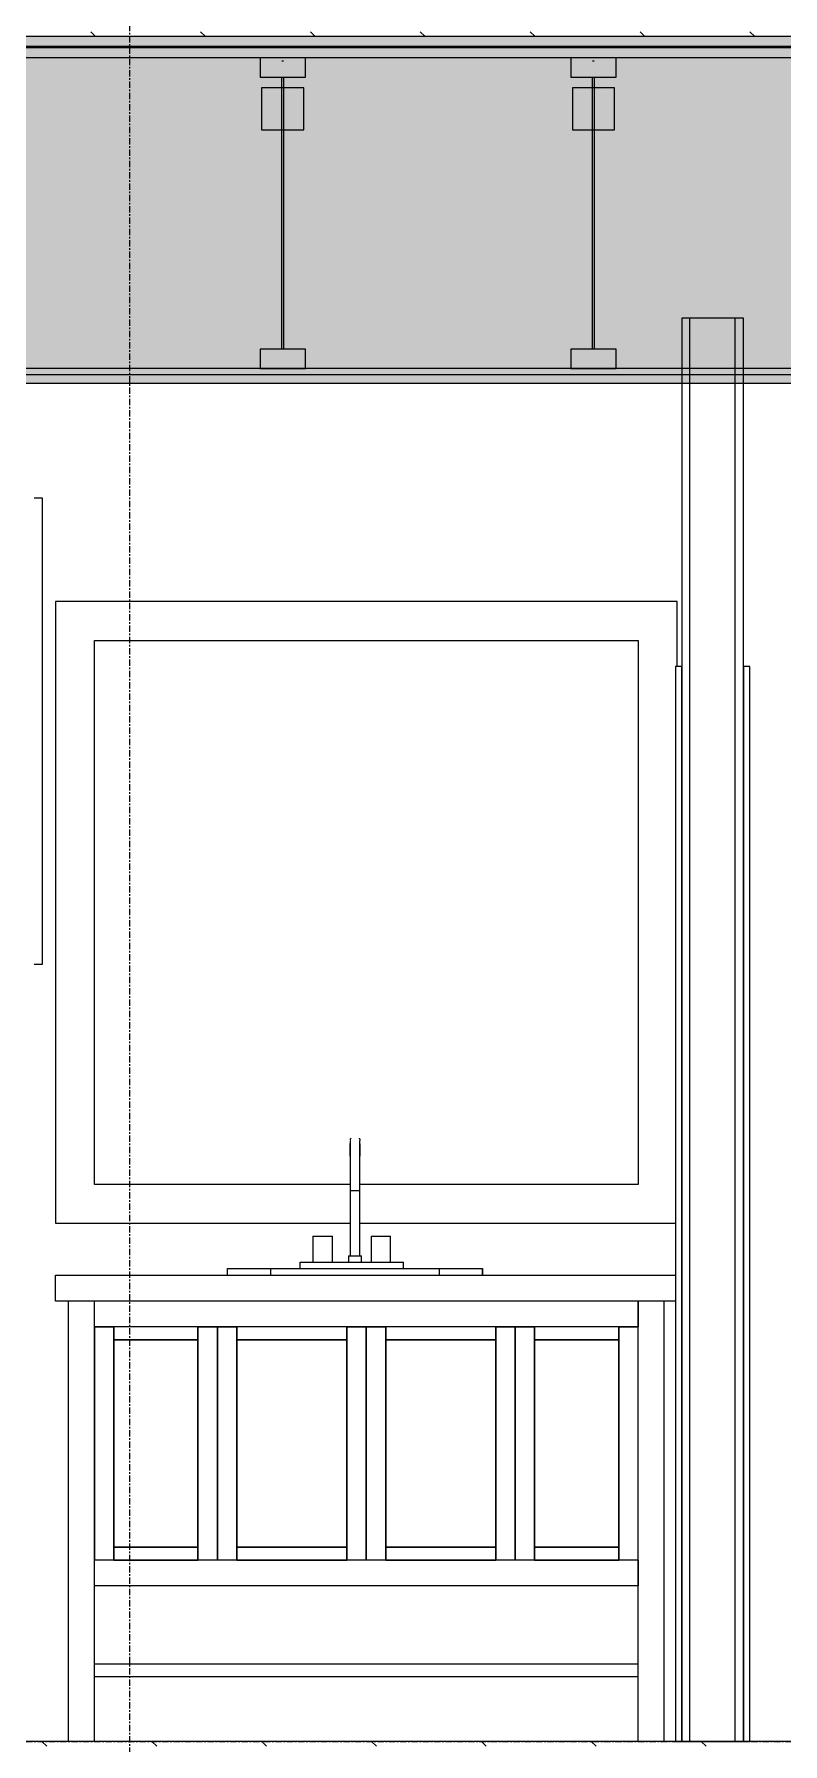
# Model space of a CAD drawing. Header units: inches. Extents: x -4168 to 1483, y -300 to 637.
# Drawn here: x -2834.7 to -2776.9, y 135.8 to 267.8 of the extents above; entities that cross this region are included whole.
import ezdxf

# ---------------------------------------------------------------- set-up
doc = ezdxf.new("R2010")
doc.units = ezdxf.units.IN
doc.header["$MEASUREMENT"] = 0
doc.linetypes.add('Grid Line 1_2_', pattern=[0.875, 0.5, -0.125, 0.125, -0.125])
for name, color, linetype, lineweight in [('0-1', 7, 'Continuous', 5), ('0-2', 9, 'Continuous', 9), ('0-3', 55, 'Continuous', 9), ('A-DOOR-FRAM-1', 133, 'Continuous', 20), ('A-FLOR-2', 8, 'Continuous', 5), ('A-FLOR-3', 251, 'Continuous', 5), ('A-FLOR-7', 192, 'Continuous', 9), ('A-FLOR-LEVL-1', 51, 'Grid Line 1_2_', 9), ('A-FLOR-MCUT-2', 51, 'Continuous', 9), ('A-FLOR-PATT-1', 45, 'Continuous', 9), ('A-WALL-1', 253, 'Continuous', 9), ('A-WALL-2', 53, 'Continuous', 13), ('A-WALL-3', 9, 'Continuous', 9), ('P-SANR-FIXT-1', 9, 'Continuous', 9), ('Q-CASE-2', 9, 'Continuous', 9), ('S-BEAM-2', 7, 'Continuous', 9), ('S-BEAM-4', 55, 'Continuous', 9), ('S-GRID-1', 1, 'Grid Line 1_2_', 9)]:
    doc.layers.add(name, color=color, linetype=linetype, lineweight=lineweight)
pattern_1 = [(135, (-3769.654, 146.633), (-4.24264, -4.24264), [])]

# ---------------------------------------------------------------- blocks, each defined once
blk = doc.blocks.new('Bath Vanity - Bath Vanity 48_-2551079-BUILDING SECTION - NORTH_SOUTH THRU PARKING RAMP - LOOKING WEST')
at = {"layer": 'Q-CASE-2'}
for p, q in [((-2833.07, 172), (-2785.2, 172)), ((-2833.07, 170), (-2833.07, 172)), ((-2785.2, 170), (-2833.07, 170)), ((-2832.07, 136), (-2832.07, 170)), ((-2830.07, 168), (-2830.07, 170)), ((-2830.07, 136), (-2830.07, 170)), ((-2788.07, 170), (-2788.07, 168)), ((-2788.07, 136), (-2788.07, 170)), ((-2786.07, 136), (-2786.07, 170)), ((-2830.07, 168), (-2828.57, 168)), ((-2830.07, 168), (-2830.07, 150)), ((-2788.07, 168), (-2830.07, 168)), ((-2822.07, 168), (-2828.57, 168)), ((-2828.57, 168), (-2828.57, 167)), ((-2828.57, 150), (-2828.57, 168)), ((-2822.07, 167), (-2822.07, 168)), ((-2822.07, 168), (-2820.57, 168)), ((-2822.07, 168), (-2822.07, 150)), ((-2820.57, 168), (-2819.07, 168)), ((-2820.57, 168), (-2820.57, 150)), ((-2820.57, 150), (-2820.57, 168)), ((-2810.57, 168), (-2819.07, 168)), ((-2819.07, 168), (-2819.07, 167)), ((-2819.07, 150), (-2819.07, 168)), ((-2810.57, 167), (-2810.57, 168)), ((-2810.57, 168), (-2809.07, 168)), ((-2810.57, 168), (-2810.57, 150)), ((-2809.07, 168), (-2807.57, 168)), ((-2809.07, 168), (-2809.07, 150)), ((-2809.07, 150), (-2809.07, 168)), ((-2799.07, 168), (-2807.57, 168)), ((-2807.57, 168), (-2807.57, 167)), ((-2807.57, 150), (-2807.57, 168)), ((-2799.07, 167), (-2799.07, 168)), ((-2799.07, 168), (-2797.57, 168)), ((-2799.07, 168), (-2799.07, 150)), ((-2797.57, 168), (-2796.07, 168)), ((-2797.57, 168), (-2797.57, 150)), ((-2797.57, 150), (-2797.57, 168)), ((-2789.57, 168), (-2796.07, 168)), ((-2796.07, 168), (-2796.07, 167)), ((-2796.07, 150), (-2796.07, 168)), ((-2789.57, 167), (-2789.57, 168)), ((-2789.57, 168), (-2788.07, 168)), ((-2789.57, 168), (-2789.57, 150)), ((-2788.07, 150), (-2788.07, 168)), ((-2822.07, 167), (-2828.57, 167)), ((-2828.57, 167), (-2828.57, 151)), ((-2828.57, 167), (-2822.07, 167)), ((-2822.07, 151), (-2822.07, 167)), ((-2819.07, 167), (-2810.57, 167)), ((-2810.57, 167), (-2819.07, 167)), ((-2819.07, 167), (-2819.07, 151)), ((-2810.57, 151), (-2810.57, 167)), ((-2807.57, 167), (-2799.07, 167)), ((-2799.07, 167), (-2807.57, 167)), ((-2807.57, 167), (-2807.57, 151)), ((-2799.07, 151), (-2799.07, 167)), ((-2796.07, 167), (-2789.57, 167)), ((-2789.57, 167), (-2796.07, 167)), ((-2796.07, 167), (-2796.07, 151)), ((-2789.57, 151), (-2789.57, 167)), ((-2828.57, 151), (-2822.07, 151)), ((-2822.07, 151), (-2828.57, 151)), ((-2828.57, 151), (-2828.57, 150)), ((-2822.07, 150), (-2822.07, 151)), ((-2810.57, 151), (-2819.07, 151)), ((-2819.07, 151), (-2819.07, 150)), ((-2819.07, 151), (-2810.57, 151)), ((-2810.57, 150), (-2810.57, 151)), ((-2799.07, 151), (-2807.57, 151)), ((-2807.57, 151), (-2807.57, 150)), ((-2807.57, 151), (-2799.07, 151)), ((-2799.07, 150), (-2799.07, 151)), ((-2789.57, 151), (-2796.07, 151)), ((-2796.07, 151), (-2796.07, 150)), ((-2796.07, 151), (-2789.57, 151)), ((-2789.57, 150), (-2789.57, 151)), ((-2828.57, 150), (-2830.07, 150)), ((-2830.07, 148), (-2830.07, 150)), ((-2788.07, 150), (-2830.07, 150)), ((-2828.57, 150), (-2822.07, 150)), ((-2820.57, 150), (-2822.07, 150)), ((-2819.07, 150), (-2820.57, 150)), ((-2819.07, 150), (-2810.57, 150)), ((-2809.07, 150), (-2810.57, 150)), ((-2807.57, 150), (-2809.07, 150)), ((-2807.57, 150), (-2799.07, 150)), ((-2797.57, 150), (-2799.07, 150)), ((-2796.07, 150), (-2797.57, 150)), ((-2796.07, 150), (-2789.57, 150)), ((-2788.07, 150), (-2789.57, 150)), ((-2788.07, 150), (-2788.07, 148)), ((-2788.07, 148), (-2830.07, 148)), ((-2830.07, 142), (-2788.07, 142)), ((-2830.07, 141), (-2788.07, 141))]:
    blk.add_line(p, q, dxfattribs=at)
blk = doc.blocks.new('BATHROOM MIRROR - BATHROOM MIRROR 48_-3124766-BUILDING SECTION - NORTH_SOUTH THRU PARKING RAMP - LOOKING WEST')
at = {"layer": 'Q-CASE-2'}
for p, q in [((-2833.07, 224), (-2833.07, 176)), ((-2785.07, 224), (-2833.07, 224)), ((-2785.07, 219), (-2785.07, 224)), ((-2830.07, 221), (-2788.07, 221)), ((-2830.07, 179), (-2830.07, 221)), ((-2788.07, 221), (-2788.07, 179)), ((-2810.3, 179), (-2830.07, 179)), ((-2788.07, 179), (-2809.57, 179)), ((-2833.07, 176), (-2810.31, 176)), ((-2809.56, 176), (-2785.2, 176))]:
    blk.add_line(p, q, dxfattribs=at)
blk = doc.blocks.new('SWING - SINGLE - FLUSH - SWING - FLUSH - 2-10 x 6-8 - PRIVACY-V8-BUILDING SECTION - NORTH_SOUTH THRU PARKING RAMP - LOOKING WEST')
at = {"layer": 'A-DOOR-FRAM-1'}
for p, q in [((-2785.2, 219), (-2785.2, 136)), ((-2784.7, 219), (-2785.2, 219)), ((-2784.7, 136), (-2784.7, 219)), ((-2779.45, 219), (-2779.95, 219)), ((-2779.95, 219), (-2779.95, 136)), ((-2779.45, 136), (-2779.45, 219)), ((-2785.2, 136), (-2784.7, 136)), ((-2779.95, 136), (-2779.45, 136))]:
    blk.add_line(p, q, dxfattribs=at)
blk = doc.blocks.new('CTR - 1st Phase - Unit Layouts_rvt-1-BUILDING SECTION - NORTH_SOUTH THRU PARKING RAMP - LOOKING WEST')
at = {"layer": 'A-WALL-1'}
for p, q in [((-2784.7, 245.88), (-2784.7, 136)), ((-2779.95, 245.88), (-2784.7, 245.88)), ((-2779.95, 136), (-2779.95, 245.88)), ((-2784.7, 136), (-2779.95, 136))]:
    blk.add_line(p, q, dxfattribs=at)
at = {"layer": 'A-WALL-2'}
for p, q in [((-2784.07, 136), (-2784.07, 245.88)), ((-2780.57, 136), (-2780.57, 245.88))]:
    blk.add_line(p, q, dxfattribs=at)
at = {"layer": 'A-WALL-3'}
for p, q in [((-2834.07, 232), (-2834.72, 232)), ((-2834.07, 196), (-2834.07, 232)), ((-2834.72, 196), (-2834.07, 196))]:
    blk.add_line(p, q, dxfattribs=at)
at = {"layer": 'P-SANR-FIXT-1'}
for p, q in [((-2810.31, 182.39), (-2810.31, 182.4)), ((-2809.56, 182.41), (-2809.56, 182.39)), ((-2810.31, 181.19), (-2810.31, 173.5)), ((-2809.56, 173.5), (-2809.56, 181.19)), ((-2810.31, 179.87), (-2810.31, 178.5)), ((-2809.56, 178.5), (-2809.56, 179.87)), ((-2809.94, 178.5), (-2810.3, 178.5)), ((-2809.57, 178.5), (-2809.94, 178.5)), ((-2813.19, 175), (-2813.19, 172.99)), ((-2813.19, 175), (-2811.69, 175)), ((-2811.69, 172.99), (-2811.69, 175)), ((-2808.69, 175), (-2808.69, 172.99)), ((-2808.69, 175), (-2807.19, 175)), ((-2807.19, 172.99), (-2807.19, 175)), ((-2814.19, 172.99), (-2814.19, 172.5)), ((-2814.17, 172.99), (-2813.44, 172.99)), ((-2813.44, 172.99), (-2812.44, 172.99)), ((-2812.44, 172.99), (-2807.94, 172.99)), ((-2810.44, 173.5), (-2810.44, 172.99)), ((-2810.44, 173.5), (-2809.44, 173.5)), ((-2809.44, 172.99), (-2809.44, 173.5)), ((-2807.94, 172.99), (-2806.94, 172.99)), ((-2806.94, 172.99), (-2806.2, 172.99)), ((-2806.19, 172.5), (-2806.19, 172.99)), ((-2819.81, 172.5), (-2819.81, 172)), ((-2819.78, 172.5), (-2816.46, 172.5)), ((-2819.78, 172), (-2819.78, 172.5)), ((-2816.46, 172.5), (-2803.41, 172.5)), ((-2816.46, 172.5), (-2816.46, 172)), ((-2803.41, 172.5), (-2800.09, 172.5)), ((-2803.41, 172), (-2803.41, 172.5)), ((-2800.09, 172), (-2800.09, 172.5)), ((-2800.06, 172), (-2800.06, 172.5))]:
    blk.add_line(p, q, dxfattribs=at)
at = {"layer": 'P-SANR-FIXT-1', "flags": 128}
for points in [[(-2810.31, 182.43), (-2810.3, 182.45), (-2810.3, 182.46), (-2810.3, 182.48), (-2810.29, 182.49), (-2810.29, 182.51), (-2810.28, 182.52), (-2810.27, 182.53), (-2810.27, 182.55), (-2810.26, 182.56), (-2810.25, 182.57)], [(-2810.31, 182.37), (-2810.31, 182.37), (-2810.31, 182.37), (-2810.31, 182.36), (-2810.31, 182.34), (-2810.31, 182.33), (-2810.31, 182.3), (-2810.31, 182.28), (-2810.31, 182.25), (-2810.31, 182.21), (-2810.31, 182.18), (-2810.31, 182.14), (-2810.31, 182.09), (-2810.31, 182.04), (-2810.31, 181.99), (-2810.31, 181.94), (-2810.31, 181.88), (-2810.31, 181.82), (-2810.31, 181.75), (-2810.31, 181.69), (-2810.31, 181.62), (-2810.31, 181.54), (-2810.31, 181.47), (-2810.31, 181.39), (-2810.31, 181.31), (-2810.31, 181.23), (-2810.31, 181.14), (-2810.31, 181.05), (-2810.31, 180.96), (-2810.31, 180.87), (-2810.31, 180.78), (-2810.31, 180.69), (-2810.31, 180.59), (-2810.31, 180.5), (-2810.31, 180.4), (-2810.31, 180.3), (-2810.31, 180.2), (-2810.31, 180.1), (-2810.31, 180), (-2810.31, 179.9), (-2810.31, 179.87)], [(-2810.31, 181.19), (-2810.31, 181.23), (-2810.31, 181.28), (-2810.31, 181.33), (-2810.31, 181.38), (-2810.31, 181.42), (-2810.31, 181.47), (-2810.31, 181.52), (-2810.31, 181.56), (-2810.31, 181.61), (-2810.31, 181.65), (-2810.31, 181.69), (-2810.31, 181.74), (-2810.31, 181.78), (-2810.31, 181.82), (-2810.31, 181.86), (-2810.31, 181.9), (-2810.31, 181.93), (-2810.31, 181.97), (-2810.31, 182.01), (-2810.31, 182.04), (-2810.31, 182.07), (-2810.31, 182.1), (-2810.31, 182.13), (-2810.31, 182.16)], [(-2809.62, 182.58), (-2809.61, 182.56), (-2809.6, 182.55), (-2809.6, 182.54), (-2809.59, 182.52), (-2809.59, 182.51), (-2809.58, 182.5), (-2809.58, 182.48), (-2809.57, 182.47), (-2809.57, 182.45), (-2809.57, 182.44), (-2809.56, 182.42)], [(-2809.56, 179.87), (-2809.56, 179.97), (-2809.56, 180.07), (-2809.56, 180.17), (-2809.56, 180.27), (-2809.56, 180.37), (-2809.56, 180.47), (-2809.56, 180.57), (-2809.56, 180.66), (-2809.56, 180.76), (-2809.56, 180.85), (-2809.56, 180.94), (-2809.56, 181.03), (-2809.56, 181.12), (-2809.56, 181.2), (-2809.56, 181.29), (-2809.56, 181.37), (-2809.56, 181.45), (-2809.56, 181.52), (-2809.56, 181.6), (-2809.56, 181.67), (-2809.56, 181.74), (-2809.56, 181.8), (-2809.56, 181.86), (-2809.56, 181.92), (-2809.56, 181.98), (-2809.56, 182.03), (-2809.56, 182.08), (-2809.56, 182.13), (-2809.56, 182.17), (-2809.56, 182.21), (-2809.56, 182.24), (-2809.56, 182.27), (-2809.56, 182.3), (-2809.56, 182.32), (-2809.56, 182.34), (-2809.56, 182.35), (-2809.56, 182.36), (-2809.56, 182.37), (-2809.56, 182.37), (-2809.56, 182.37)], [(-2809.56, 182.14), (-2809.56, 182.11), (-2809.56, 182.08), (-2809.56, 182.05), (-2809.56, 182.01), (-2809.56, 181.98), (-2809.56, 181.94), (-2809.56, 181.91), (-2809.56, 181.87), (-2809.56, 181.83), (-2809.56, 181.79), (-2809.56, 181.75), (-2809.56, 181.7), (-2809.56, 181.66), (-2809.56, 181.62), (-2809.56, 181.57), (-2809.56, 181.53), (-2809.56, 181.48), (-2809.56, 181.44), (-2809.56, 181.39), (-2809.56, 181.34), (-2809.56, 181.3), (-2809.56, 181.25), (-2809.56, 181.2), (-2809.56, 181.19)]]:
    blk.add_lwpolyline(points, dxfattribs=at)
at = {"layer": '0-2'}
for name in ['BATHROOM MIRROR - BATHROOM MIRROR 48_-3124766-BUILDING SECTION - NORTH_SOUTH THRU PARKING RAMP - LOOKING WEST', 'SWING - SINGLE - FLUSH - SWING - FLUSH - 2-10 x 6-8 - PRIVACY-V8-BUILDING SECTION - NORTH_SOUTH THRU PARKING RAMP - LOOKING WEST', 'Bath Vanity - Bath Vanity 48_-2551079-BUILDING SECTION - NORTH_SOUTH THRU PARKING RAMP - LOOKING WEST']:
    blk.add_blockref(name, (0, 0), dxfattribs=at)
blk = doc.blocks.new('TRUSS - 24_-V43-BUILDING SECTION - NORTH_SOUTH THRU PARKING RAMP - LOOKING WEST')
at = {"layer": 'S-BEAM-2'}
for p, q in [((-3178.57, 266), (-3182.07, 266)), ((-3182.07, 266), (-3182.07, 264.5)), ((-3178.57, 264.5), (-3178.57, 266)), ((-3182.07, 264.5), (-3178.57, 264.5)), ((-3178.7, 263.68), (-3181.95, 263.68)), ((-3181.95, 263.68), (-3181.95, 260.43)), ((-3178.7, 260.43), (-3178.7, 263.68)), ((-3181.95, 260.43), (-3178.7, 260.43)), ((-3178.57, 243.5), (-3182.07, 243.5)), ((-3182.07, 243.5), (-3182.07, 242)), ((-3178.57, 242), (-3178.57, 243.5)), ((-3182.07, 242), (-3178.57, 242))]:
    blk.add_line(p, q, dxfattribs=at)
at = {"layer": 'S-BEAM-4'}
for p, q in [((-3180.39, 265.75), (-3180.26, 265.75)), ((-3180.39, 243.5), (-3180.39, 264.5)), ((-3180.26, 264.5), (-3180.26, 243.5))]:
    blk.add_line(p, q, dxfattribs=at)
blk = doc.blocks.new('CTR - 1st Phase - Structure_rvt-1-BUILDING SECTION - NORTH_SOUTH THRU PARKING RAMP - LOOKING WEST')
at = {"layer": '0-3'}
for p in [(364.8, 0), (388.8, 0)]:
    blk.add_blockref('TRUSS - 24_-V43-BUILDING SECTION - NORTH_SOUTH THRU PARKING RAMP - LOOKING WEST', p, dxfattribs=at)

msp = doc.modelspace()

# ---------------------------------------------------------------- hatches: boundary and pattern name
at = {"layer": 'A-FLOR-2'}
h = msp.add_hatch(color=256, dxfattribs=at)
h.paths.add_polyline_path([(-2924.0475, 266.75), (-2076.1737, 266.75), (-2076.1737, 266.875), (-2542.776, 266.875), (-3408.6737, 266.875), (-3408.6737, 266.75), (-2932.4271, 266.75)], flags=0)
h.paths.add_polyline_path([(-3855.8487, 266.75), (-3481.1737, 266.75), (-3481.1737, 266.875), (-3857.9737, 266.875), (-3857.9737, 266.75)], flags=0)
at = {"layer": 'A-FLOR-3'}
h = msp.add_hatch(color=256, dxfattribs=at)
h.paths.add_polyline_path([(-2076.7987, 241.5), (-2076.1737, 241.5), (-2076.1737, 242), (-2510.9362, 242), (-2510.9362, 241.5), (-2094.4678, 241.5)], flags=0)
h.paths.add_polyline_path([(-3851.8487, 241.5), (-3486.6737, 241.5), (-3486.6737, 242), (-3852.4737, 242), (-3852.4737, 241.5)], flags=0)
h.paths.add_polyline_path([(-3479.2237, 241.5), (-3479.2237, 242), (-3481.1737, 241.9974), (-3481.1737, 241.5), (-3480.0487, 241.5)], flags=0)
h.paths.add_polyline_path([(-3403.1737, 241.5), (-3207.6362, 241.5), (-3207.6362, 242), (-3403.1737, 241.9979)], flags=0)
h.paths.add_polyline_path([(-2517.6372, 241.5), (-2516.4362, 241.5), (-2516.4362, 242), (-2712.2237, 242), (-2712.2237, 241.5), (-2521.827, 241.5)], flags=0)
h.paths.add_polyline_path([(-3202.1362, 241.5), (-2919.6362, 241.5), (-2919.6362, 242), (-3202.1362, 242), (-3202.1362, 241.9225)], flags=0)
h.paths.add_polyline_path([(-2731.3169, 241.5), (-2717.7237, 241.5), (-2717.7237, 242), (-2914.1362, 242), (-2914.1362, 241.5), (-2737.2362, 241.5)], flags=0)
at = {"layer": 'A-FLOR-PATT-1'}
h = msp.add_hatch(dxfattribs=at)
h.set_pattern_fill('FP_2', color=256, style=0, pattern_type=2)
h.set_pattern_definition(pattern_1)
h.paths.add_polyline_path([(-2920.7612, 267.625), (-2076.7987, 267.625), (-2076.7987, 268), (-3408.6737, 268), (-3408.6737, 267.625), (-2924.0475, 267.625)], flags=0)
h.paths.add_polyline_path([(-3855.8487, 267.625), (-3855.8175, 267.6271), (-3855.8487, 267.6271)], flags=0)
h.paths.add_polyline_path([(-3851.8487, 267.625), (-3479.2237, 267.625), (-3479.2237, 268), (-3851.8487, 268), (-3851.8487, 267.6311)], flags=0)
h = msp.add_hatch(dxfattribs=at)
h.set_pattern_fill('FP_3', color=256, style=0, pattern_type=2)
h.set_pattern_definition([(0, (-3769.654, 146.633), (15.36, 3.84), [1.267, -10.253, 1.267, -10.253, -61.44]), (0, (-3769.654, 146.633), (15.36, 3.84), [-23.04, 1.267, -21.773, 1.267, -10.253, -26.88]), (0, (-3769.654, 146.633), (15.36, 3.84), [-57.6, 1.267, -6.413, 1.267, -17.933]), (120, (-3763.894, 148.553), (-11.0055376, 11.38215), [1.267, -10.253, 1.267, -10.253, -61.44]), (120, (-3763.894, 148.553), (-11.0055376, 11.38215), [-23.04, 1.267, -21.773, 1.267, -10.253, -26.88]), (120, (-3763.894, 148.553), (-11.0055376, 11.38215), [-57.6, 1.267, -6.413, 1.267, -17.933]), (240, (-3761.974, 156.233), (-4.3544624, -15.22215), [1.267, -10.253, 1.267, -10.253, -61.44]), (240, (-3761.974, 156.233), (-4.3544624, -15.22215), [-23.04, 1.267, -21.773, 1.267, -10.253, -26.88]), (240, (-3761.974, 156.233), (-4.3544624, -15.22215), [-57.6, 1.267, -6.413, 1.267, -17.933])])
h.paths.add_polyline_path([(-2949.1863, 266.875), (-2076.1737, 266.875), (-2076.1737, 267.625), (-3408.6737, 267.625), (-3408.6737, 266.875), (-2953.3761, 266.875)], flags=0)
h.paths.add_polyline_path([(-3855.8175, 266.875), (-3479.2237, 266.875), (-3479.2237, 267.625), (-3851.8487, 267.625), (-3851.8487, 267), (-3855.8175, 267.0036), (-3855.8487, 267), (-3857.9737, 267), (-3857.9423, 266.875), (-3855.8487, 266.875)], flags=0)
h = msp.add_hatch(dxfattribs=at)
h.set_pattern_fill('FP_4', color=256, style=0, pattern_type=2)
h.set_pattern_definition([(0, (-3769.654, 146.633), (0, 4.798), []), (315, (-3769.654, 146.633), (4.7984266, 0), [6.786, -6.786]), (45, (-3769.654, 146.633), (4.7984266, 0), [6.786, -6.786])])
h.paths.add_polyline_path([(-3855.8175, 266), (-3479.2237, 266), (-3479.2237, 266.75), (-3857.9737, 266.75), (-3857.9737, 266), (-3855.8487, 266)], flags=0)
h.paths.add_polyline_path([(-2076.1737, 266), (-2076.1737, 266.75), (-3408.6737, 266.75), (-3408.6737, 266), (-2077.7086, 266)], flags=0)
h = msp.add_hatch(dxfattribs=at)
h.set_pattern_fill('FP_1', color=256, style=0, pattern_type=2)
h.set_pattern_definition([(161.57, (-3769.174, 147.113), (-3.8399538, -1.54e-05), [0, -27.322, 3.034, 0]), (18.43, (-3770.134, 147.113), (-3.8399538, 1.54e-05), [0, -27.322, 3.034, 0]), (108.43, (-3769.174, 147.113), (1.919622, -9.6005246), [9.106, -21.25]), (71.57, (-3770.134, 147.113), (1.919622, 9.6005246), [9.106, -21.25])])
h.paths.add_polyline_path([(-3857.9737, 242), (-3479.2237, 242), (-3479.2237, 266), (-3857.9737, 266), (-3857.9737, 263.7483)], flags=0)
h.paths.add_polyline_path([(-2094.4678, 242), (-2070.6737, 242), (-2070.6737, 266), (-3408.6737, 266), (-3408.6737, 242), (-2098.6575, 242)], flags=0)
h = msp.add_hatch(dxfattribs=at)
h.set_pattern_fill('FP_5', color=256, style=0, pattern_type=2)
h.set_pattern_definition([(0, (-3769.654, 146.633), (30.72, 7.68), [1.267, -21.773, 1.267, -21.773, -122.88]), (0, (-3769.654, 146.633), (30.72, 7.68), [-46.08, 1.267, -44.813, 1.267, -21.773, -53.76]), (0, (-3769.654, 146.633), (30.72, 7.68), [-115.2, 1.267, -14.093, 1.267, -37.133]), (120, (-3758.134, 150.473), (-22.011075, 22.7643), [1.267, -21.773, 1.267, -21.773, -122.88]), (120, (-3758.134, 150.473), (-22.011075, 22.7643), [-46.08, 1.267, -44.813, 1.267, -21.773, -53.76]), (120, (-3758.134, 150.473), (-22.011075, 22.7643), [-115.2, 1.267, -14.093, 1.267, -37.133]), (240, (-3754.294, 165.833), (-8.708925, -30.4443), [1.267, -21.773, 1.267, -21.773, -122.88]), (240, (-3754.294, 165.833), (-8.708925, -30.4443), [-46.08, 1.267, -44.813, 1.267, -21.773, -53.76]), (240, (-3754.294, 165.833), (-8.708925, -30.4443), [-115.2, 1.267, -14.093, 1.267, -37.133])])
h.paths.add_polyline_path([(-3479.2237, 240.875), (-3479.2237, 241.5), (-3481.1737, 241.5), (-3481.1737, 240.875), (-3480.0487, 240.875)], flags=0)
h.paths.add_polyline_path([(-3486.6737, 240.875), (-3486.6737, 241.5), (-3851.8487, 241.5), (-3851.8487, 240.875), (-3487.2987, 240.875)], flags=0)
h.paths.add_polyline_path([(-3066.5006, 240.875), (-2076.7987, 240.875), (-2076.7987, 241.5), (-3408.6737, 241.5), (-3408.6737, 240.875), (-3069.3386, 240.875)], flags=0)
h = msp.add_hatch(dxfattribs=at)
h.set_pattern_fill('FP_2', color=256, style=0, pattern_type=2)
h.set_pattern_definition(pattern_1)
h.paths.add_polyline_path([(-2664.2801, 135.625), (-2076.7987, 135.625), (-2076.7987, 136), (-3203.3237, 136), (-3203.3237, 135.625), (-2668.4112, 135.625)], flags=0)

# ---------------------------------------------------------------- linework, layer by layer
at = {"layer": 'A-FLOR-7'}
for p, q in [((-3408.6737, 240.875), (-2076.7987, 240.875)), ((-2556.0612, 136), (-2873.3862, 136))]:
    msp.add_line(p, q, dxfattribs=at)
at = {"layer": 'A-FLOR-LEVL-1'}
msp.add_line((-4167.9645, 136), (-1830.091, 136), dxfattribs=at)
at = {"layer": 'A-FLOR-MCUT-2'}
for p, q in [((-2076.7987, 267.625), (-3851.8487, 267.625)), ((-2076.1737, 266.875), (-3408.6737, 266.875)), ((-2076.1737, 266.75), (-3408.6737, 266.75)), ((-2076.1737, 266), (-3408.6737, 266)), ((-2076.1737, 242), (-3408.6737, 242)), ((-2076.7987, 241.5), (-3408.6737, 241.5))]:
    msp.add_line(p, q, dxfattribs=at)
at = {"layer": 'S-GRID-1'}
msp.add_line((-2827.3237, -159.8356), (-2827.3237, 470.5), dxfattribs=at)

# ---------------------------------------------------------------- block references
at = {"layer": '0-1'}
for name in ['CTR - 1st Phase - Structure_rvt-1-BUILDING SECTION - NORTH_SOUTH THRU PARKING RAMP - LOOKING WEST', 'CTR - 1st Phase - Unit Layouts_rvt-1-BUILDING SECTION - NORTH_SOUTH THRU PARKING RAMP - LOOKING WEST']:
    msp.add_blockref(name, (0, 0), dxfattribs=at)

doc.saveas('drawing.dxf')
